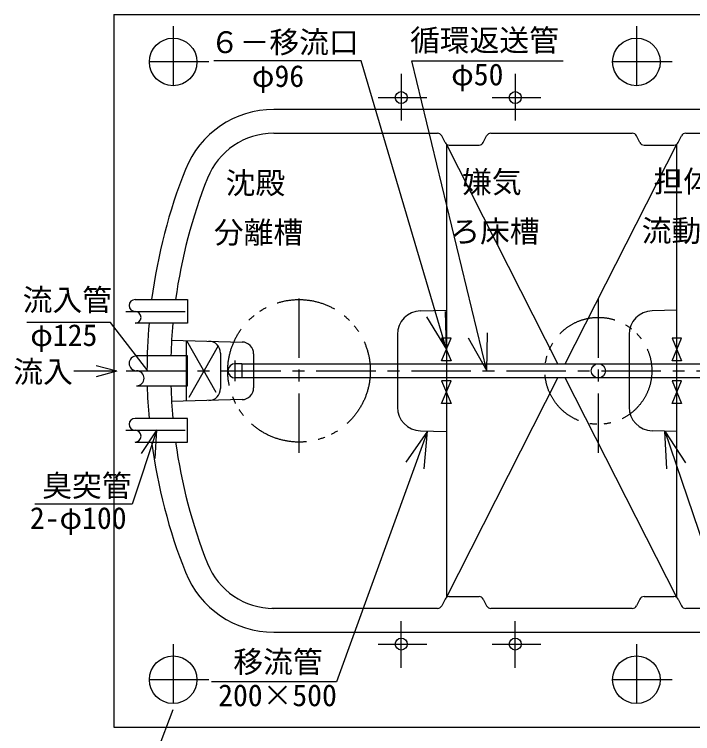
# Model space of a CAD drawing. Units: millimetres, scale not verified. Extents: x -14850 to 14850, y -10500 to 10500.
# Drawn here: x -10749 to -7895, y -747 to 2280 of the extents above; entities that cross this region are included whole.
import ezdxf
from ezdxf.enums import TextEntityAlignment as Align

# ---------------------------------------------------------------- set-up
doc = ezdxf.new("R2010")
doc.units = ezdxf.units.MM
doc.header["$LTSCALE"] = 50
doc.linetypes.add('CHAIN1', pattern=[8, 5, -1, 1, -1])
doc.linetypes.add('DOUBLE_CHAIN1', pattern=[8.8, 5, -1, 0.6, -0.6, 0.6, -1])
for name, color, linetype, lineweight in [('0-1_0-0', 3, 'Continuous', 25), ('0-2_0-1', 5, 'Continuous', 25), ('0-4_0-3', 3, 'Continuous', 25), ('0-5_0-5', 5, 'Continuous', 25)]:
    doc.layers.add(name, color=color, linetype=linetype, lineweight=lineweight)
doc.styles.add('ＭＳ ゴシック', font='')
doc.styles.get('ＭＳ ゴシック').set_extended_font_data('MS Gothic')

msp = doc.modelspace()

# ---------------------------------------------------------------- linework, layer by layer
at = {"layer": '0-1_0-0'}
for p, q in [((-8931.14, 869.69), (-9289.45, 2083.68)), ((-8760.32, 779.69), (-9076.19, 2083.68)), ((-7386.14, 1879.69), (-9657.49, 1879.69)), ((-9657.49, 1779.69), (-8968.5, 1779.69)), ((-8936.67, 1740.74), (-8950.61, 1768.63)), ((-8775.61, 1740.74), (-8761.67, 1768.63)), ((-8743.78, 1779.69), (-8148.5, 1779.69)), ((-8116.67, 1740.74), (-8130.61, 1768.63)), ((-7955.61, 1740.74), (-7941.67, 1768.63)), ((-7923.78, 1779.69), (-7398.5, 1779.69)), ((-8931.14, 1733.96), (-8931.14, -174.58)), ((-8461.39, 809.69), (-8931.14, 1733.96)), ((-8918.78, 1729.69), (-8793.5, 1729.69)), ((-8430.9, 809.69), (-7961.14, 1733.96)), ((-8098.78, 1729.69), (-7973.5, 1729.69)), ((-7961.14, -174.58), (-7961.14, 1733.96)), ((-9039.76, 1032.24), (-8931.14, 1035.08)), ((-7961.14, 1034.95), (-8064.76, 1032.24)), ((-10088.45, 908.76), (-9790.88, 900.96)), ((-9137.14, 932.27), (-9137.14, 627.1)), ((-8162.14, 932.27), (-8162.14, 627.1)), ((-10024.42, 652.3), (-10024.42, 907.08)), ((-9881.49, 854.63), (-9881.49, 704.75)), ((-9742.19, 850.98), (-9742.19, 708.4)), ((-9792.18, 809.69), (-9792.18, 749.69)), ((-9792.18, 809.69), (-8251.14, 809.69)), ((-8251.14, 809.69), (-7761.14, 809.69)), ((-8251.14, 749.69), (-9792.18, 749.69)), ((-8931.14, -174.58), (-8461.39, 749.69)), ((-7961.14, -174.58), (-8430.9, 749.69)), ((-7761.14, 749.69), (-8251.14, 749.69)), ((-10234.89, 717.19), (-10021.27, 717.19)), ((-9790.88, 658.41), (-10088.45, 650.62)), ((-9010.32, 526.37), (-9392.85, -528.74)), ((-9039.76, 527.14), (-8931.14, 524.3)), ((-7961.14, 524.43), (-8064.76, 527.14)), ((-8012.11, 526.35), (-7536.66, -875.71)), ((-8936.67, -181.36), (-8950.61, -209.25)), ((-8918.78, -170.31), (-8793.5, -170.31)), ((-8775.61, -181.36), (-8761.67, -209.25)), ((-8116.67, -181.36), (-8130.61, -209.25)), ((-8098.78, -170.31), (-7973.5, -170.31)), ((-7955.61, -181.36), (-7941.67, -209.25)), ((-8968.5, -220.31), (-9665.92, -220.31)), ((-8148.5, -220.31), (-8743.78, -220.31)), ((-7398.5, -220.31), (-7923.78, -220.31)), ((-9657.49, -320.31), (-7386.14, -320.31))]:
    msp.add_line(p, q, dxfattribs=at)
at = {"layer": '0-1_0-0', "linetype": 'CHAIN1'}
for p, q in [((-9551.14, 434.69), (-9551.14, 1124.69)), ((-8291.14, 434.69), (-8291.14, 1124.69)), ((-10280.17, 1029.69), (-10007.4, 1029.69)), ((-10024.42, 907.08), (-9891.86, 674.26)), ((-9891.86, 885.12), (-10024.42, 652.3)), ((-10278.35, 779.69), (-6006.74, 779.69)), ((-10280.17, 529.69), (-10007.4, 529.69))]:
    msp.add_line(p, q, dxfattribs=at)
at = {"layer": '0-1_0-0'}
for points in [[(-10241.14, 1079.69), (-10021.27, 1079.69), (-10021.27, 979.69), (-10241.14, 979.69)], [(-9014.41, 1006.31), (-8931.14, 869.69), (-8934.94, 1029.64)], [(-8838.66, 919.2), (-8760.32, 779.69), (-8758.41, 939.68)], [(-10021.27, 717.19), (-10021.27, 842.19), (-10234.89, 842.19)], [(-10241.14, 479.69), (-10021.27, 479.69), (-10021.27, 579.69), (-10241.14, 579.69)], [(-9024.06, 366.96), (-9010.32, 526.37), (-9101.92, 395.19)], [(-8002.98, 366.61), (-8012.11, 526.35), (-7924.33, 392.58)]]:
    msp.add_lwpolyline(points, dxfattribs=at)
for points in [[(-8911.14, 917.69), (-8951.14, 917.69), (-8911.14, 821.69), (-8951.14, 821.69)], [(-7941.14, 917.69), (-7981.14, 917.69), (-7941.14, 821.69), (-7981.14, 821.69)], [(-8911.14, 737.69), (-8951.14, 737.69), (-8911.14, 641.69), (-8951.14, 641.69)], [(-7941.14, 737.69), (-7981.14, 737.69), (-7941.14, 641.69), (-7981.14, 641.69)]]:
    msp.add_lwpolyline(points, close=True, dxfattribs=at)
at = {"layer": '0-1_0-0', "linetype": 'DOUBLE_CHAIN1'}
for centre, radius in [((-9551.14, 779.69), 300), ((-8291.14, 779.69), 225)]:
    msp.add_circle(centre, radius, dxfattribs=at)
at = {"layer": '0-1_0-0'}
msp.add_circle((-8291.14, 779.69), 30, dxfattribs=at)
for centre, radius, start, end in [((-9657.49, 1479.69), 400, 90, 158.38171), ((-9657.49, 1479.69), 300, 90, 158.38171), ((-8968.5, 1759.69), 20, 26.56335, 90), ((-8743.78, 1759.69), 20, 90, 153.43663), ((-8148.5, 1759.69), 20, 26.56335, 90), ((-7923.78, 1759.69), 20, 90, 153.43663), ((-8918.78, 1749.69), 20, 206.56335, 270), ((-8793.5, 1749.69), 20, 270, 333.43663), ((-8098.78, 1749.69), 20, 206.56335, 270), ((-7973.5, 1749.69), 20, 270, 333.43663), ((-7891.14, 779.69), 2300, 158.38171, 172.50528), ((-7891.14, 779.69), 2200, 158.38171, 172.16251), ((-10241.14, 1054.69), 25, 90, 270), ((-10241.14, 1004.69), 25, 270, 90), ((-9037.14, 932.27), 100, 91.5, 180), ((-8062.14, 932.27), 100, 91.5, 180), ((-7891.14, 779.69), 2300, 175.01144, 179.99998), ((-7891.14, 779.69), 2200, 174.78409, 178.37206), ((-9931.49, 854.63), 50, 0, 88.5), ((-9792.18, 850.98), 50, 0, 88.5), ((-10234.89, 810.94), 31.25, 90, 270), ((-10234.89, 748.44), 31.25, 270, 90), ((-7891.14, 779.69), 2300, 181.55713, 184.98854), ((-7891.14, 779.69), 2200, 181.62793, 185.2159), ((-9931.49, 704.75), 50, 271.5, 0), ((-9792.18, 708.4), 50, 271.5, 0), ((-9037.14, 627.1), 100, 180, 268.5), ((-8062.14, 627.1), 100, 180, 268.5), ((-10241.14, 554.69), 25, 90, 270), ((-10241.14, 504.69), 25, 270, 90), ((-7891.14, 779.69), 2300, 187.49471, 201.61827), ((-7891.14, 779.69), 2200, 187.83748, 201.61827), ((-9657.49, 79.69), 300, 201.61827, 270), ((-9657.49, 79.69), 400, 201.61827, 270), ((-8918.78, -190.31), 20, 90, 153.43663), ((-8793.5, -190.31), 20, 26.56335, 90), ((-8098.78, -190.31), 20, 90, 153.43663), ((-7973.5, -190.31), 20, 26.56335, 90), ((-8968.5, -200.31), 20, 270, 333.43663), ((-8743.78, -200.31), 20, 206.56335, 270), ((-8148.5, -200.31), 20, 270, 333.43663), ((-7923.78, -200.31), 20, 206.56335, 270)]:
    msp.add_arc(centre, radius, start, end, dxfattribs=at)
at = {"layer": '0-2_0-1', "color": 2}
for p, q in [((-10331.14, 2279.69), (-10331.14, -720.31)), ((-10331.14, 2279.69), (-5931.14, 2279.69)), ((-10208.13, -978.55), (-10081.14, -645.31)), ((-10331.14, -720.31), (-5931.14, -720.31))]:
    msp.add_line(p, q, dxfattribs=at)
at = {"layer": '0-2_0-1', "color": 2, "linetype": 'CHAIN1'}
for p, q in [((-10081.14, 2229.69), (-10081.14, 1929.69)), ((-8131.14, 2229.69), (-8131.14, 1929.69)), ((-9931.14, 2079.69), (-10231.14, 2079.69)), ((-7981.14, 2079.69), (-8281.14, 2079.69)), ((-10081.14, -370.31), (-10081.14, -670.31)), ((-8131.14, -370.31), (-8131.14, -670.31)), ((-9931.14, -520.31), (-10231.14, -520.31)), ((-7981.14, -520.31), (-8281.14, -520.31))]:
    msp.add_line(p, q, dxfattribs=at)
at = {"layer": '0-2_0-1', "color": 3, "linetype": 'CHAIN1'}
msp.add_line((-9820.18, 735.63), (-9820.18, 822.88), dxfattribs=at)
at = {"layer": '0-2_0-1', "color": 3}
for p, q in [((-9792.18, 809.69), (-9820.18, 809.69)), ((-9792.18, 809.69), (-9792.18, 749.69)), ((-9792.18, 749.69), (-9820.18, 749.69))]:
    msp.add_line(p, q, dxfattribs=at)
at = {"layer": '0-2_0-1'}
msp.add_line((-9792.18, 809.69), (-9792.18, 749.69), dxfattribs=at)
at = {"layer": '0-2_0-1', "color": 2}
for centre in [(-10081.14, 2079.69), (-8131.14, 2079.69), (-10081.14, -520.31), (-8131.14, -520.31)]:
    msp.add_circle(centre, 100, dxfattribs=at)
at = {"layer": '0-2_0-1', "color": 3}
msp.add_arc((-9820.18, 779.69), 30, 90, 270, dxfattribs=at)
at = {"layer": '0-4_0-3'}
for p, q in [((-9289.45, 2083.68), (-9910.3, 2083.68)), ((-9076.19, 2083.68), (-8439.86, 2083.68)), ((-10344.89, 982.9), (-10697.2, 982.9)), ((-10187.9, 779.69), (-10344.89, 982.9)), ((-10317.46, 778.01), (-10404.39, 801.3)), ((-10317.46, 778.01), (-10499.66, 778.01)), ((-10317.46, 778.01), (-10404.39, 754.71)), ((-10149.13, 531.19), (-10253.85, 218.34)), ((-10253.85, 218.34), (-10662.86, 218.34)), ((-9392.85, -528.74), (-9919.45, -528.74))]:
    msp.add_line(p, q, dxfattribs=at)
msp.add_lwpolyline([(-10156.47, 411.41), (-10149.13, 531.19), (-10215.38, 431.13)], dxfattribs=at)
at = {"layer": '0-5_0-5', "color": 7}
for p, q in [((-9121.14, 2029.89), (-9121.14, 1833.41)), ((-8641.14, 2029.89), (-8641.14, 1833.41)), ((-9218.47, 1929.69), (-9013.32, 1929.69)), ((-8738.47, 1929.69), (-8533.32, 1929.69)), ((-9121.14, -470.52), (-9121.14, -274.03)), ((-8641.14, -470.52), (-8641.14, -274.03)), ((-9218.47, -370.31), (-9013.32, -370.31)), ((-8738.47, -370.31), (-8533.32, -370.31))]:
    msp.add_line(p, q, dxfattribs=at)
for centre in [(-9121.14, 1929.69), (-8641.14, 1929.69), (-9121.14, -370.31), (-8641.14, -370.31)]:
    msp.add_circle(centre, 25, dxfattribs=at)

# ---------------------------------------------------------------- texts
at = {"layer": '0-1_0-0', "color": 4, "style": 'ＭＳ ゴシック'}
for s, p in [('担体', (-8059.28, 1503.88)), ('沈殿', (-9859.93, 1496.78)), ('嫌気', (-8864.91, 1501.03)), ('ろ床槽', (-8914.35, 1293.03)), ('流動槽', (-8108.72, 1295.88)), ('分離槽', (-9909.37, 1288.78))]:
    msp.add_text(s, height=91.79, dxfattribs=at).set_placement(p, align=Align.BOTTOM_LEFT)
at = {"layer": '0-4_0-3', "color": 4, "style": 'ＭＳ ゴシック'}
for s, p in [('６－移流口', (-9926.38, 2089.21)), ('循環返送管', (-9083.78, 2097.36)), ('φ96', (-9749.53, 1946.8)), ('φ50', (-8910.65, 1953.55)), ('流入管', (-10714.22, 1004.89)), ('φ125', (-10682.24, 856.55)), ('流入', (-10753.96, 702.61)), ('臭突管', (-10631.71, 223.02)), ('2-φ100', (-10684.07, 86.89)), ('移流管', (-9827.56, -518.69)), ('200×500', (-9891.55, -659.2))]:
    msp.add_text(s, height=91.79, dxfattribs=at).set_placement(p, align=Align.BOTTOM_LEFT)

doc.saveas('drawing.dxf')
